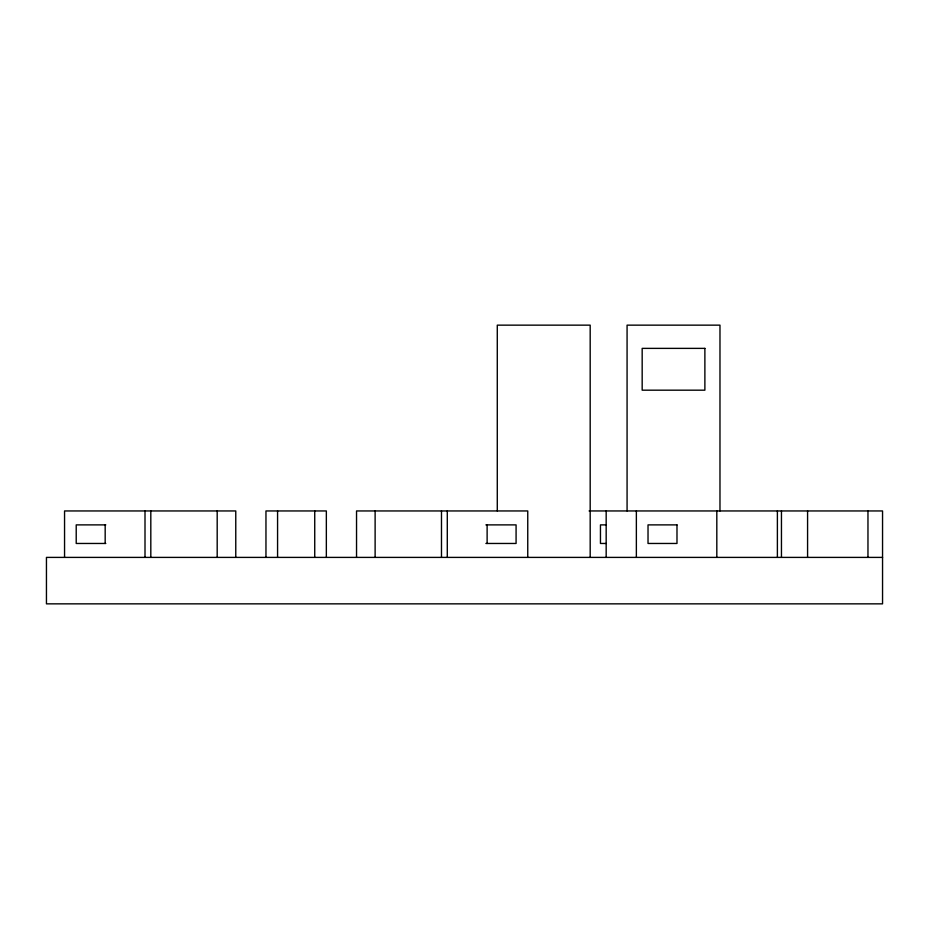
<?xml version="1.0" encoding="UTF-8"?>
<svg xmlns="http://www.w3.org/2000/svg" width="929" height="929" viewBox="0 0 929 929"><rect width="100%" height="100%" fill="white"/><g stroke="black" fill="none" stroke-linecap="round" stroke-linejoin="round"><path stroke-width="1.39" d="M589.079 510.95L882.55 510.95L882.55 603.85L46.45 603.85L46.45 557.4L882.55 557.4M105.79 524.885L76.213 524.885L76.213 543.465L105.79 543.465M485.89 524.885L516.083 524.885L516.083 543.465L485.89 543.465M606.114 524.885L600.459 524.885L600.459 543.465L606.114 543.465M867.965 510.95L867.965 557.4M807.58 510.95L807.58 557.4M781.452 510.95L781.452 557.4M777.387 510.95L777.387 557.4M719.975 510.95L719.975 325.15L627.075 325.15L627.075 510.95M716.816 510.95L716.816 557.4M636.365 510.95L636.365 557.4M606.172 510.95L606.172 557.4M590.182 557.4L590.182 325.15L497.282 325.15L497.282 510.95M527.753 557.4L527.753 510.95L356.539 510.95L356.539 557.4M487.121 524.885L487.121 543.465M447.29 510.95L447.29 557.4M441.484 510.95L441.484 557.4M375.119 510.95L375.119 557.4M326.346 557.4L326.346 510.95L265.961 510.95L265.961 557.4M314.734 510.95L314.734 557.4M277.574 510.95L277.574 557.4M235.769 557.4L235.769 510.95L64.554 510.95L64.554 557.4M217.189 510.95L217.189 557.4M150.812 510.95L150.812 557.4M145.005 510.95L145.005 557.4M105.174 524.885L105.174 543.465M704.879 348.375L642.171 348.375L642.171 390.18L704.879 390.18L704.879 348.375M676.986 524.885L648.024 524.885L648.024 543.465L676.986 543.465L676.986 524.885"/></g></svg>
